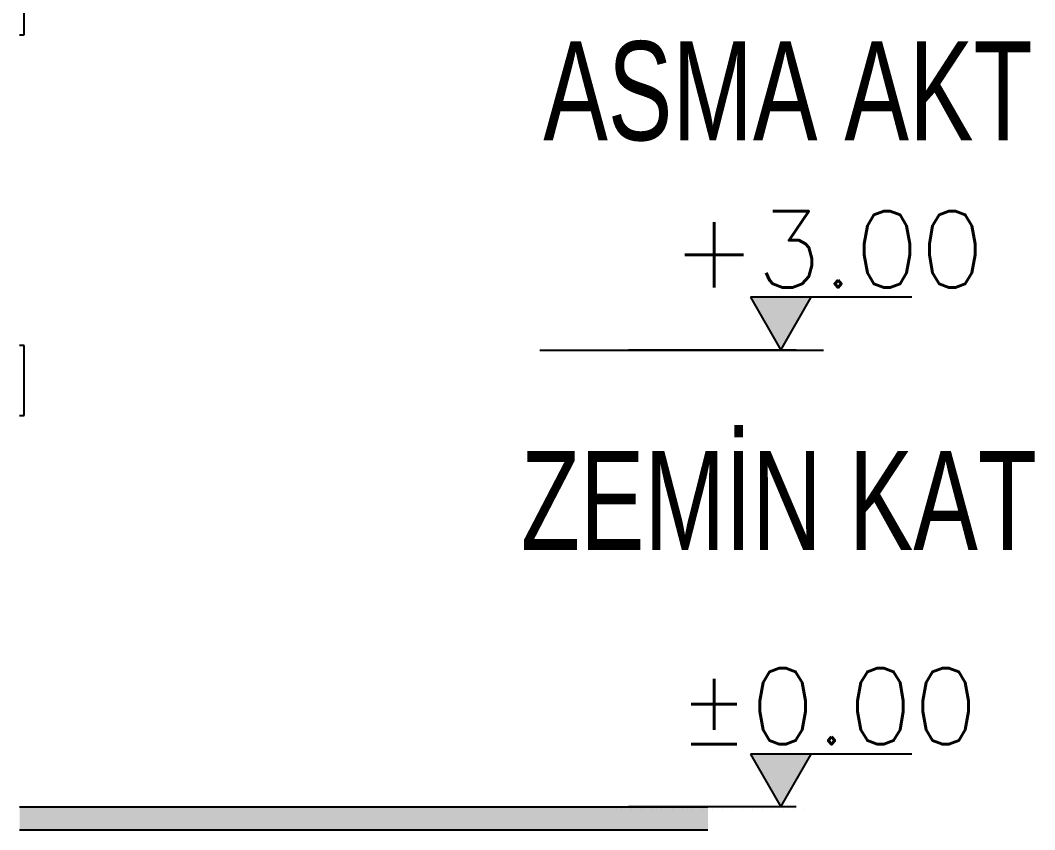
# Model space of a CAD drawing. Header units: inches. Extents: x -7543 to -822, y 102837 to 190349.
# Drawn here: x -836.98473 to -836.95142, y 102836.73494 to 102836.76151 of the extents above; entities that cross this region are included whole.
import ezdxf
from ezdxf.enums import TextEntityAlignment as Align

# ---------------------------------------------------------------- set-up
doc = ezdxf.new("R2010")
doc.units = ezdxf.units.IN
doc.header["$MEASUREMENT"] = 0
doc.linetypes.add('ACAD_ISO07W100', pattern=[3, 0, -3])
doc.layers.add('TARAMA', color=8, linetype='Continuous', lineweight=25)
doc.styles.add('MEKAN', font='arial.ttf', dxfattribs={"width": 0.7, "height": 30})
doc.styles.add('ÖLÇÜ', font='simplex.shx')

msp = doc.modelspace()

# ---------------------------------------------------------------- hatches: boundary and pattern name
at = {"layer": 'TARAMA'}
for points in [[(-836.960753, 102836.752419), (-836.958753, 102836.752419), (-836.959753, 102836.750687)], [(-836.960753, 102836.737419), (-836.958753, 102836.737419), (-836.959753, 102836.735687)]]:
    msp.add_hatch(color=2, dxfattribs=at).paths.add_polyline_path(points)

# ---------------------------------------------------------------- linework, layer by layer
for p, q in [((-836.984605, 102836.761037), (-836.984605, 102836.770437)), ((-836.984755, 102836.761037), (-836.984605, 102836.761037)), ((-836.984605, 102836.750837), (-836.984755, 102836.750837)), ((-836.984605, 102836.748537), (-836.984605, 102836.750837)), ((-836.984755, 102836.748537), (-836.984605, 102836.748537)), ((-836.984755, 102836.735687), (-836.962151, 102836.735687)), ((-836.964984, 102836.735614), (-836.964984, 102836.735614)), ((-836.964653, 102836.735614), (-836.964653, 102836.735614)), ((-836.964321, 102836.735614), (-836.964321, 102836.735614)), ((-836.96399, 102836.735614), (-836.96399, 102836.735614)), ((-836.963658, 102836.735614), (-836.963658, 102836.735614)), ((-836.963327, 102836.735614), (-836.963327, 102836.735614)), ((-836.962995, 102836.735614), (-836.962995, 102836.735614)), ((-836.962664, 102836.735614), (-836.962664, 102836.735614)), ((-836.962332, 102836.735614), (-836.962332, 102836.735614)), ((-836.962001, 102836.735614), (-836.962001, 102836.735614)), ((-836.961669, 102836.735614), (-836.961669, 102836.735614)), ((-836.961338, 102836.735614), (-836.961338, 102836.735614)), ((-836.961007, 102836.735614), (-836.961007, 102836.735614)), ((-836.960675, 102836.735614), (-836.960675, 102836.735614)), ((-836.960344, 102836.735614), (-836.960344, 102836.735614)), ((-836.960012, 102836.735614), (-836.960012, 102836.735614)), ((-836.959681, 102836.735614), (-836.959681, 102836.735614)), ((-836.959349, 102836.735614), (-836.959349, 102836.735614)), ((-836.959018, 102836.735614), (-836.959018, 102836.735614)), ((-836.984755, 102836.734937), (-836.962151, 102836.734937))]:
    msp.add_line(p, q, dxfattribs=at)
at = {"layer": 'TARAMA', "color": 2}
for p, q in [((-836.960753, 102836.752419), (-836.959753, 102836.750687)), ((-836.955447, 102836.752419), (-836.960753, 102836.752419)), ((-836.959753, 102836.750687), (-836.958753, 102836.752419)), ((-836.959253, 102836.750687), (-836.964753, 102836.750687)), ((-836.960753, 102836.737419), (-836.959753, 102836.735687)), ((-836.955447, 102836.737419), (-836.960753, 102836.737419)), ((-836.959753, 102836.735687), (-836.958753, 102836.737419)), ((-836.959253, 102836.735687), (-836.964753, 102836.735687))]:
    msp.add_line(p, q, dxfattribs=at)
at = {"layer": 'TARAMA', "color": 2, "linetype": 'ACAD_ISO07W100', "ltscale": 3}
msp.add_line((-836.967673, 102836.750687), (-836.958354, 102836.750687), dxfattribs=at)
at = {"layer": 'TARAMA'}
msp.add_solid([(-836.962151, 102836.734937), (-836.962151, 102836.735687), (-836.984755, 102836.734937), (-836.984755, 102836.735687)], dxfattribs=at)

# ---------------------------------------------------------------- texts
at = {"layer": 'TARAMA', "color": 2, "style": 'MEKAN', "width": 0.7}
for s, p in [('ASMA AKT', (-836.967555, 102836.757573)), ('ZEMİN KAT', (-836.968292, 102836.744123))]:
    msp.add_text(s, height=0.00325, dxfattribs=at).set_placement(p)
at = {"layer": 'TARAMA', "color": 2, "style": 'ÖLÇÜ'}
for tag, p in [('+3.00', (-836.958197, 102836.752744)), ('%%P0.00', (-836.958197, 102836.737744))]:
    msp.add_attdef(tag, text='%%p0.00', height=0.0025, dxfattribs=at).set_placement(p, align=Align.CENTER)

doc.saveas('drawing.dxf')
